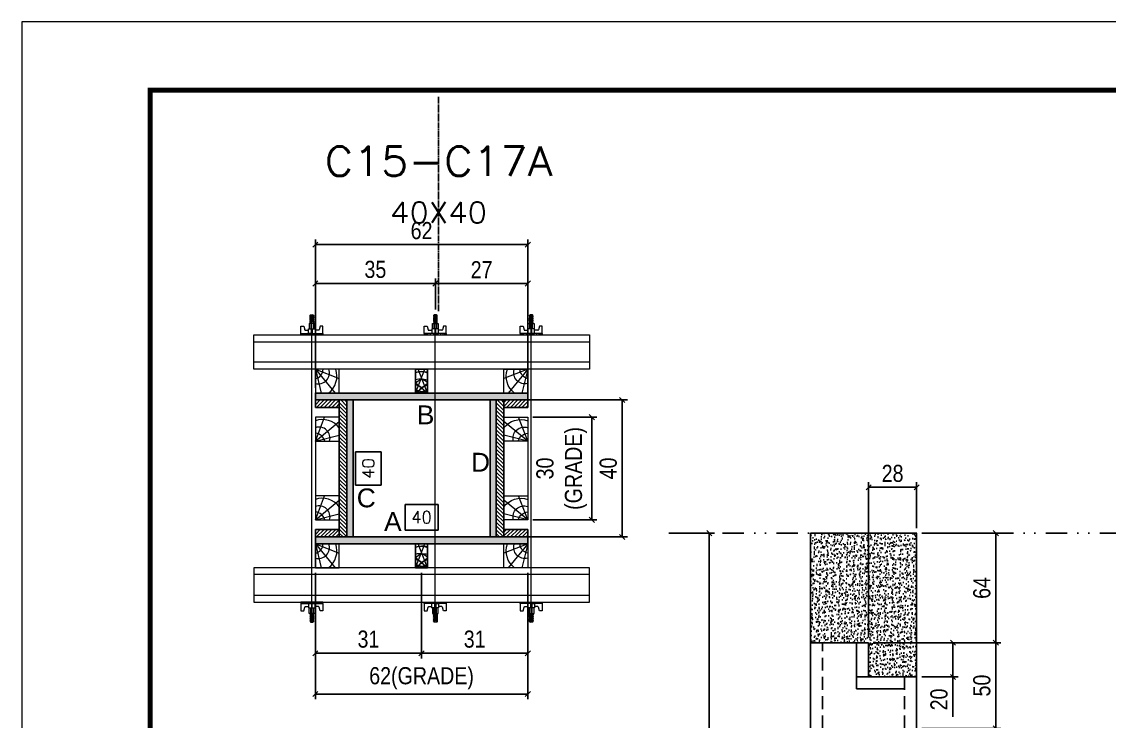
# Model space of a CAD drawing. Extents: x 2949 to 9203, y -16089 to 12527.
# Drawn here: x 6133 to 6767, y -3962 to -3553 of the extents above; entities that cross this region are included whole.
import ezdxf
from ezdxf.enums import TextEntityAlignment as Align

# ---------------------------------------------------------------- set-up
doc = ezdxf.new("R2010")
doc.units = 0
for name, pattern in [('DASHED', [0.75, 0.5, -0.25]), ('DIVIDE2', [0.625, 0.25, -0.125, 0, -0.125, 0, -0.125]), ('HIDDEN', [0.375, 0.25, -0.125])]:
    doc.linetypes.add(name, pattern=pattern)
for name, color, linetype in [('CHAPA', 1, 'Continuous'), ('COTA', 241, 'Continuous'), ('cotas', 4, 'Continuous'), ('MEIO_PONT', 93, 'Continuous'), ('Nível', 160, 'Continuous'), ('Painéis', 200, 'Continuous'), ('SARR_2.2x7', 40, 'Continuous'), ('SARRAFO', 251, 'Continuous'), ('Sarrafo de Pressão', 42, 'HIDDEN'), ('Texto de Titulo', 7, 'Continuous'), ('Texto Qtd Sarr', 242, 'Continuous'), ('TEXTO_GERAL', 7, 'Continuous')]:
    doc.layers.add(name, color=color, linetype=linetype)
for name, color, linetype, lineweight in [('Folhas', 255, 'Continuous', 9), ('Hachura', 251, 'Continuous', 9), ('Madeira', 126, 'Continuous', 18), ('Perfil Metálico', 224, 'Continuous', 18), ('SARRAFO DE PRESSAO', 251, 'DASHED', 9), ('Texto Seção', 7, 'Continuous', 15)]:
    doc.layers.add(name, color=color, linetype=linetype, lineweight=lineweight)
doc.styles.add('ARIAL', font='arial.ttf')
doc.styles.add('COTA TECNICA', font='techl___.ttf', dxfattribs={"height": 10})
doc.styles.add('COTA TECNICA 2X', font='techl___.ttf', dxfattribs={"height": 10})
doc.styles.add('COTA TECNICA-50', font='techl___.ttf', dxfattribs={"height": 10})
doc.styles.add('ROMANS', font='romans.shx')
doc.dimstyles.new('COTA PAINEL-50', dxfattribs={"dimtxt": 10, "dimasz": 3, "dimexe": 3, "dimexo": 3, "dimgap": 3, "dimtad": 1, "dimdec": 1, "dimzin": 12, "dimdsep": 46, "dimtxsty": 'COTA TECNICA-50', "dimblk1": 'OBLIQUE', "dimblk2": 'OBLIQUE', "dimsah": 1, "dimcen": 0.9, "dimclrd": 4, "dimclre": 4, "dimclrt": 240, "dimadec": 1, "dimazin": 3, "dimtfac": 1, "dimtdec": 1, "dimtmove": 0, "dimatfit": 3, "dimfxl": 1, "dimtolj": 1, "dimtzin": 12, "dimarcsym": 0})
doc.dimstyles.new('PAINEL', dxfattribs={"dimtxt": 10, "dimasz": 3, "dimexe": 3, "dimexo": 3, "dimgap": 3, "dimtad": 1, "dimdec": 1, "dimzin": 12, "dimdsep": 46, "dimtxsty": 'COTA TECNICA', "dimblk1": 'OBLIQUE', "dimblk2": 'OBLIQUE', "dimsah": 1, "dimcen": 0.9, "dimclrd": 4, "dimclre": 4, "dimclrt": 240, "dimadec": 1, "dimazin": 3, "dimtfac": 1, "dimtdec": 1, "dimtmove": 0, "dimatfit": 3, "dimfxl": 1, "dimtolj": 1, "dimtzin": 12, "dimarcsym": 0})
doc.dimstyles.new('SECAO PILAR', dxfattribs={"dimtxt": 10, "dimasz": 3, "dimexe": 3, "dimexo": 3, "dimgap": 3, "dimtad": 1, "dimdec": 1, "dimlfac": 0.5, "dimzin": 12, "dimdsep": 46, "dimtxsty": 'COTA TECNICA 2X', "dimblk1": 'OBLIQUE', "dimblk2": 'OBLIQUE', "dimsah": 1, "dimcen": 0.9, "dimclrd": 256, "dimclre": 256, "dimclrt": 256, "dimadec": 1, "dimazin": 3, "dimtfac": 1, "dimtdec": 1, "dimtmove": 0, "dimatfit": 3, "dimfxl": 1, "dimtolj": 1, "dimtzin": 12, "dimarcsym": 0})
doc.dimstyles.new('SECÇÃO 2', dxfattribs={"dimtxt": 7, "dimasz": 6, "dimexe": 0.18, "dimexo": 2, "dimgap": -4, "dimtad": 3, "dimdec": 1, "dimlfac": 0.5, "dimzin": 12, "dimdsep": 46, "dimtxsty": 'ROMANS', "dimblk": 'ARCHTICK', "dimcen": 0.09, "dimse1": 1, "dimse2": 1, "dimsd1": 1, "dimsd2": 1, "dimclrd": 180, "dimclre": 5, "dimclrt": 1, "dimadec": 0, "dimazin": 3, "dimtfac": 1, "dimtdec": 1, "dimtofl": 0, "dimtmove": 0, "dimatfit": 3, "dimldrblk": 'ARCHTICK', "dimfxl": 1, "dimtolj": 1, "dimtzin": 0, "dimarcsym": 0})

# ---------------------------------------------------------------- blocks, each defined once
blk = doc.blocks.new('9999999999')
at = {"layer": 'Folhas'}
blk.add_lwpolyline([(98138.98, 34190.21), (99623.98, 34190.21), (99623.98, 35240.21), (98138.98, 35240.21)], close=True, dxfattribs=at)
at = {"layer": 'Folhas', "color": 30, "const_width": 3}
blk.add_lwpolyline([(98213.98, 34230.21), (99583.98, 34230.21), (99583.98, 35200.21), (98213.98, 35200.21)], close=True, dxfattribs=at)
blk = doc.blocks.new('_Oblique')
at = {"color": 0, "linetype": 'ByBlock', "lineweight": -2}
blk.add_line((-0.5, -0.5), (0.5, 0.5), dxfattribs=at)
blk = doc.blocks.new('*D2020')
at = {"layer": 'COTA', "lineweight": -2, "transparency": 16777216}
for p, q in [((6303.92, -3767.24), (6303.92, -3680.47)), ((6427.92, -3767.24), (6427.92, -3680.47)), ((6303.92, -3683.47), (6427.92, -3683.47))]:
    blk.add_line(p, q, dxfattribs=at)
at = {"layer": 'Defpoints', "color": 0, "transparency": 16777216}
for p in [(6427.92, -3683.47), (6303.92, -3770.24), (6427.92, -3770.24)]:
    blk.add_point(p, dxfattribs=at)
at = {"layer": 'COTA', "lineweight": -2, "transparency": 16777216, "xscale": 3, "yscale": 3, "zscale": 3, "rotation": 180}
blk.add_blockref('_Oblique', (6303.92, -3683.47), dxfattribs=at)
at = {"layer": 'COTA', "lineweight": -2, "transparency": 16777216, "xscale": 3, "yscale": 3, "zscale": 3}
blk.add_blockref('_Oblique', (6427.92, -3683.47), dxfattribs=at)
at = {"layer": 'COTA', "transparency": 16777216, "insert": (6365.92, -3675.37), "char_height": 10, "attachment_point": 5, "style": 'COTA TECNICA 2X'}
blk.add_mtext('\\A1;62', dxfattribs=at)
blk = doc.blocks.new('*D2021')
at = {"layer": 'COTA', "lineweight": -2, "transparency": 16777216}
for p, q in [((6303.92, -3733.24), (6303.92, -3703.24)), ((6303.92, -3706.24), (6373.99, -3706.24)), ((6373.99, -3721.44), (6373.99, -3703.24))]:
    blk.add_line(p, q, dxfattribs=at)
at = {"layer": 'Defpoints', "color": 0, "transparency": 16777216}
for p in [(6373.99, -3706.24), (6373.99, -3724.44), (6303.92, -3736.24)]:
    blk.add_point(p, dxfattribs=at)
at = {"layer": 'COTA', "lineweight": -2, "transparency": 16777216, "xscale": 3, "yscale": 3, "zscale": 3, "rotation": 180}
blk.add_blockref('_Oblique', (6303.92, -3706.24), dxfattribs=at)
at = {"layer": 'COTA', "lineweight": -2, "transparency": 16777216, "xscale": 3, "yscale": 3, "zscale": 3}
blk.add_blockref('_Oblique', (6373.99, -3706.24), dxfattribs=at)
at = {"layer": 'COTA', "transparency": 16777216, "insert": (6338.96, -3698.02), "char_height": 10, "attachment_point": 5, "style": 'COTA TECNICA 2X'}
blk.add_mtext('\\A1;35', dxfattribs=at)
blk = doc.blocks.new('*D2022')
at = {"layer": 'COTA', "lineweight": -2, "transparency": 16777216}
for p, q in [((6373.99, -3721.44), (6373.99, -3703.24)), ((6427.92, -3706.24), (6373.99, -3706.24)), ((6427.92, -3733.24), (6427.92, -3703.24))]:
    blk.add_line(p, q, dxfattribs=at)
at = {"layer": 'Defpoints', "color": 0, "transparency": 16777216}
for p in [(6373.99, -3706.24), (6373.99, -3724.44), (6427.92, -3736.24)]:
    blk.add_point(p, dxfattribs=at)
at = {"layer": 'COTA', "lineweight": -2, "transparency": 16777216, "xscale": 3, "yscale": 3, "zscale": 3, "rotation": 180}
blk.add_blockref('_Oblique', (6373.99, -3706.24), dxfattribs=at)
at = {"layer": 'COTA', "lineweight": -2, "transparency": 16777216, "xscale": 3, "yscale": 3, "zscale": 3}
blk.add_blockref('_Oblique', (6427.92, -3706.24), dxfattribs=at)
at = {"layer": 'COTA', "transparency": 16777216, "insert": (6400.96, -3698.16), "char_height": 10, "attachment_point": 5, "style": 'COTA TECNICA 2X'}
blk.add_mtext('\\A1;27', dxfattribs=at)
blk = doc.blocks.new('titulo1')
at = {"layer": 'Defpoints', "color": 252, "linetype": 'HIDDEN', "ltscale": 2}
blk.add_line((0, 0), (0, 125), dxfattribs=at)
at = {"layer": 'Defpoints', "style": 'ROMANS', "oblique": 15}
blk.add_attdef('FOLHA', text='', height=10, dxfattribs=at).set_placement((0, 15.58), align=Align.MIDDLE_CENTER)
at = {"layer": 'Texto Qtd Sarr', "color": 3, "style": 'ROMANS', "oblique": 15}
for tag, height, p in [('TITULO', 17, (0, 71.45)), ('SEÇÃO', 12, (0, 41.55))]:
    blk.add_attdef(tag, text='', height=height, dxfattribs=at).set_placement(p, align=Align.MIDDLE_CENTER)
blk = doc.blocks.new('PONTALETE')
at = {"layer": 'Madeira'}
for q in [(2.71, 7), (7, 5.76), (7, 1.74)]:
    blk.add_line((0, 0), q, dxfattribs=at)
blk.add_lwpolyline([(0, 0), (7, 0), (7, 7), (0, 7)], close=True, dxfattribs=at)
for centre, radius, start, end in [((2.04, 0.06), 6.23, 37.2818, 109.0913), ((1.09, 0.9), 3.19, 343.603, 109.9847), ((-0.21, -0.78), 3.09, 14.6322, 86.0383)]:
    blk.add_arc(centre, radius, start, end, dxfattribs=at)
blk = doc.blocks.new('*D2023')
at = {"layer": 'COTA', "lineweight": -2, "transparency": 16777216}
for p, q in [((6303.92, -3875.24), (6303.92, -3949.02)), ((6427.92, -3875.24), (6427.92, -3949.02)), ((6303.92, -3946.02), (6427.92, -3946.02))]:
    blk.add_line(p, q, dxfattribs=at)
at = {"layer": 'Defpoints', "color": 0, "transparency": 16777216}
for p in [(6303.92, -3872.24), (6427.92, -3872.24), (6427.92, -3946.02)]:
    blk.add_point(p, dxfattribs=at)
at = {"layer": 'COTA', "lineweight": -2, "transparency": 16777216, "xscale": 3, "yscale": 3, "zscale": 3, "rotation": 180}
blk.add_blockref('_Oblique', (6303.92, -3946.02), dxfattribs=at)
at = {"layer": 'COTA', "lineweight": -2, "transparency": 16777216, "xscale": 3, "yscale": 3, "zscale": 3}
blk.add_blockref('_Oblique', (6427.92, -3946.02), dxfattribs=at)
at = {"layer": 'COTA', "transparency": 16777216, "insert": (6365.92, -3936.8), "char_height": 10, "attachment_point": 5, "style": 'COTA TECNICA 2X'}
blk.add_mtext('\\A1;62(GRADE)', dxfattribs=at)
blk = doc.blocks.new('MEIO PONTALETE')
at = {"layer": 'Madeira'}
for q in [(2.71, 7), (3.5, 2.88), (3.5, 0.87)]:
    blk.add_line((0, 0), q, dxfattribs=at)
blk.add_lwpolyline([(0, 0), (3.5, 0), (3.5, 7), (0, 7)], close=True, dxfattribs=at)
for centre, radius, start, end in [((2.04, 0.06), 6.23, 76.4499, 109.0913), ((1.09, 0.9), 3.19, 40.9063, 109.9847), ((-0.21, -0.78), 3.09, 14.6322, 86.0383)]:
    blk.add_arc(centre, radius, start, end, dxfattribs=at)
blk = doc.blocks.new('*D2024')
at = {"layer": 'COTA', "lineweight": -2, "transparency": 16777216}
for p, q in [((6365.92, -3875.24), (6365.92, -3925.18)), ((6427.92, -3875.24), (6427.92, -3925.18)), ((6365.92, -3922.18), (6427.92, -3922.18))]:
    blk.add_line(p, q, dxfattribs=at)
at = {"layer": 'Defpoints', "color": 0, "transparency": 16777216}
for p in [(6365.92, -3872.24), (6427.92, -3872.24), (6427.92, -3922.18)]:
    blk.add_point(p, dxfattribs=at)
at = {"layer": 'COTA', "lineweight": -2, "transparency": 16777216, "xscale": 3, "yscale": 3, "zscale": 3, "rotation": 180}
blk.add_blockref('_Oblique', (6365.92, -3922.18), dxfattribs=at)
at = {"layer": 'COTA', "lineweight": -2, "transparency": 16777216, "xscale": 3, "yscale": 3, "zscale": 3}
blk.add_blockref('_Oblique', (6427.92, -3922.18), dxfattribs=at)
at = {"layer": 'COTA', "transparency": 16777216, "insert": (6396.92, -3913.96), "char_height": 10, "attachment_point": 5, "style": 'COTA TECNICA 2X'}
blk.add_mtext('\\A1;31', dxfattribs=at)
blk = doc.blocks.new('C')
at = {"layer": 'Hachura', "color": 0}
for p, q in [((0, 3.22), (0, -3.22)), ((0.45, 3.22), (0, 3.22)), ((0.45, -3.23), (0.45, 3.22)), ((0.45, 3.22), (2.58, 3.22)), ((2.58, 3.22), (2.58, 2.39)), ((0.46, 3.16), (0, 3.16)), ((0.46, 3.05), (0, 3.05)), ((0.46, 2.88), (0, 2.88)), ((0, 2.75), (0, -1.16)), ((0.46, 2.65), (0, 2.65)), ((0.46, 2.23), (0, 2.23)), ((0.46, 1.51), (0, 1.51)), ((0.39, 0.49), (0.17, 0.49)), ((1.74, 0.97), (0.45, 0.97)), ((1.45, 0.1), (0.45, 0.1)), ((1.35, 1.94), (1.35, 0.96)), ((2.58, 2.39), (1.47, 2.09)), ((1.74, -0.97), (1.74, 0.97)), ((1.74, 0.97), (1.74, 0.84)), ((1.74, 0.97), (1.74, 0.84)), ((1.74, 0.84), (3.35, 0.84)), ((3.35, 0.45), (1.74, 0.45)), ((3.32, 0.84), (3.32, -0.84)), ((3.35, 0.84), (3.35, -0.84)), ((3.68, 0.45), (3.35, 0.45)), ((3.84, -0.52), (3.35, 0.45)), ((3.35, 0.06), (3.67, -0.57)), ((3.68, 0.45), (4.16, -0.52)), ((3.72, 0.5), (4.25, -0.57)), ((4.37, -0.55), (3.83, 0.53)), ((4.15, 0.45), (3.93, 0.45)), ((4.42, -0.52), (3.93, 0.45)), ((4.15, 0.45), (4.26, 0.45)), ((4.26, 0.45), (4.74, -0.52)), ((4.3, 0.5), (4.83, -0.57)), ((4.95, -0.55), (4.41, 0.53)), ((4.51, 0.45), (4.84, 0.45)), ((5, -0.52), (4.51, 0.45)), ((4.84, 0.45), (5.32, -0.52)), ((4.88, 0.5), (5.41, -0.57)), ((5.53, -0.55), (4.99, 0.53)), ((5.58, -0.52), (5.09, 0.45)), ((5.42, 0.45), (5.09, 0.45)), ((5.58, -0.52), (5.09, 0.45)), ((5.42, 0.45), (5.74, -0.19)), ((5.46, 0.5), (5.74, -0.07)), ((5.74, 0.19), (5.57, 0.53)), ((5.74, 0.32), (5.68, 0.45)), ((5.68, 0.45), (5.74, 0.45)), ((5.74, 0.45), (5.9, 0.29)), ((5.74, 0.45), (5.74, -0.52)), ((5.9, -0.36), (5.9, 0.29)), ((0.45, 0), (0, 0)), ((0.46, -1.52), (0, -1.52)), ((0.46, -2.23), (0, -2.23)), ((0.46, -2.65), (0, -2.65)), ((0.46, -2.88), (0, -2.88)), ((0.46, -3.05), (0, -3.05)), ((0.46, -3.16), (0, -3.16)), ((0.08, -0.48), (0.29, -0.48)), ((0.29, -0.48), (0.4, -0.48)), ((0.45, 0), (0.45, -0.97)), ((0.45, -0.16), (1.45, -0.16)), ((0.45, -0.65), (0.45, -0.32)), ((0.45, -3.23), (0.45, -0.65)), ((0.45, -0.97), (1.74, -0.97)), ((1.35, -1.94), (1.35, -0.97)), ((2.58, -2.39), (1.47, -2.1)), ((3.35, -0.32), (1.74, -0.32)), ((3.35, -0.84), (1.74, -0.84)), ((2.58, -3.23), (2.58, -2.39)), ((3.35, -0.07), (3.58, -0.52)), ((3.35, -0.52), (3.58, -0.52)), ((3.84, -0.52), (4.16, -0.52)), ((4.42, -0.52), (4.74, -0.52)), ((4.63, -0.52), (4.74, -0.52)), ((5, -0.52), (5.32, -0.52)), ((5.58, -0.52), (5.74, -0.52)), ((5.74, -0.52), (5.9, -0.36)), ((5.74, -0.52), (5.74, -0.52)), ((0, -3.22), (2.57, -3.22))]:
    blk.add_line(p, q, dxfattribs=at)
for centre, radius, start, end in [((1.52, 1.94), 0.161, 104.7436, 180), ((1.44, -0.03), 0.129, 272.695, 87.305), ((3.81, 0.39), 0.143, 25.5688, 154.4312), ((4.39, 0.39), 0.143, 25.5688, 154.4312), ((4.97, 0.39), 0.143, 25.5688, 154.4312), ((5.55, 0.39), 0.143, 25.5688, 154.4312), ((0.17, -0.37), 0.174, 221.744, 317.8592), ((1.52, -1.94), 0.161, 180, 255.2564), ((3.71, -0.4), 0.174, 222.1408, 318.256), ((4.29, -0.4), 0.174, 222.1408, 318.256), ((4.87, -0.4), 0.174, 222.1408, 318.256), ((5.45, -0.4), 0.174, 222.1408, 318.256), ((5.61, -0.4), 0.174, 317.8592, 318.256)]:
    blk.add_arc(centre, radius, start, end, dxfattribs=at)
blk = doc.blocks.new('*D2025')
at = {"layer": 'COTA', "lineweight": -2, "transparency": 16777216}
for p, q in [((6303.92, -3875.24), (6303.92, -3925.18)), ((6365.92, -3875.24), (6365.92, -3925.18)), ((6303.92, -3922.18), (6365.92, -3922.18))]:
    blk.add_line(p, q, dxfattribs=at)
at = {"layer": 'Defpoints', "color": 0, "transparency": 16777216}
for p in [(6303.92, -3872.24), (6365.92, -3872.24), (6365.92, -3922.18)]:
    blk.add_point(p, dxfattribs=at)
at = {"layer": 'COTA', "lineweight": -2, "transparency": 16777216, "xscale": 3, "yscale": 3, "zscale": 3, "rotation": 180}
blk.add_blockref('_Oblique', (6303.92, -3922.18), dxfattribs=at)
at = {"layer": 'COTA', "lineweight": -2, "transparency": 16777216, "xscale": 3, "yscale": 3, "zscale": 3}
blk.add_blockref('_Oblique', (6365.92, -3922.18), dxfattribs=at)
at = {"layer": 'COTA', "transparency": 16777216, "insert": (6334.92, -3913.96), "char_height": 10, "attachment_point": 5, "style": 'COTA TECNICA 2X'}
blk.add_mtext('\\A1;31', dxfattribs=at)
blk = doc.blocks.new('*D2044')
at = {"layer": 'cotas', "color": 4, "linetype": 'ByBlock', "lineweight": -2, "transparency": 16777216}
for p, q in [((6513.17, -3852.03), (6536.88, -3852.03)), ((6533.88, -3852.03), (6533.88, -4212.03)), ((6513.17, -4212.03), (6536.88, -4212.03))]:
    blk.add_line(p, q, dxfattribs=at)
at = {"layer": 'Defpoints', "color": 0, "linetype": 'ByBlock', "transparency": 16777216}
for p in [(6510.17, -3852.03), (6510.17, -4212.03), (6533.88, -4212.03)]:
    blk.add_point(p, dxfattribs=at)
at = {"layer": 'cotas', "color": 4, "linetype": 'ByBlock', "lineweight": -2, "transparency": 16777216, "xscale": 3, "yscale": 3, "zscale": 3}
for p, rotation in [((6533.88, -3852.03), 90), ((6533.88, -4212.03), 270)]:
    blk.add_blockref('_Oblique', p, dxfattribs=dict(at, rotation=rotation))
at = {"layer": 'cotas', "color": 240, "linetype": 'ByBlock', "transparency": 16777216, "insert": (6525.67, -4019.51), "char_height": 10, "attachment_point": 5, "rotation": 90, "style": 'COTA TECNICA'}
blk.add_mtext('\\A1;360', dxfattribs=at)
blk = doc.blocks.new('*D2030')
at = {"layer": 'COTA', "color": 4, "linetype": 'ByBlock', "lineweight": -2, "transparency": 16777216}
for p, q in [((6657.88, -3852.03), (6704.12, -3852.03)), ((6701.12, -3852.03), (6701.12, -3916.03)), ((6629.88, -3916.03), (6704.12, -3916.03))]:
    blk.add_line(p, q, dxfattribs=at)
at = {"layer": 'Defpoints', "color": 0, "linetype": 'ByBlock', "transparency": 16777216}
for p in [(6654.88, -3852.03), (6626.88, -3916.03), (6701.12, -3916.03)]:
    blk.add_point(p, dxfattribs=at)
at = {"layer": 'COTA', "color": 4, "linetype": 'ByBlock', "lineweight": -2, "transparency": 16777216, "xscale": 3, "yscale": 3, "zscale": 3}
for p, rotation in [((6701.12, -3852.03), 90), ((6701.12, -3916.03), 270)]:
    blk.add_blockref('_Oblique', p, dxfattribs=dict(at, rotation=rotation))
at = {"layer": 'COTA', "color": 240, "linetype": 'ByBlock', "transparency": 16777216, "insert": (6693.02, -3884.03), "char_height": 10, "attachment_point": 5, "rotation": 90, "style": 'COTA TECNICA'}
blk.add_mtext('\\A1;64', dxfattribs=at)
blk = doc.blocks.new('*D2042')
at = {"layer": 'COTA', "lineweight": -2, "transparency": 16777216}
for p, q in [((6412.52, -3774.24), (6486.04, -3774.24)), ((6483.04, -3854.24), (6483.04, -3774.24)), ((6412.52, -3854.24), (6486.04, -3854.24))]:
    blk.add_line(p, q, dxfattribs=at)
at = {"layer": 'Defpoints', "color": 0, "transparency": 16777216}
for p in [(6409.52, -3774.24), (6483.04, -3774.24), (6409.52, -3854.24)]:
    blk.add_point(p, dxfattribs=at)
at = {"layer": 'COTA', "lineweight": -2, "transparency": 16777216, "xscale": 3, "yscale": 3, "zscale": 3}
for p, rotation in [((6483.04, -3774.24), 90), ((6483.04, -3854.24), 270)]:
    blk.add_blockref('_Oblique', p, dxfattribs=dict(at, rotation=rotation))
at = {"layer": 'COTA', "transparency": 16777216, "insert": (6474.94, -3814.24), "char_height": 10, "attachment_point": 5, "rotation": 90, "style": 'COTA TECNICA 2X'}
blk.add_mtext('\\A1;40', dxfattribs=at)
blk = doc.blocks.new('*D2043')
at = {"layer": 'COTA', "lineweight": -2, "transparency": 16777216}
for p, q in [((6430.92, -3784.25), (6468.31, -3784.25)), ((6465.31, -3844.24), (6465.31, -3784.25)), ((6430.92, -3844.24), (6468.31, -3844.24))]:
    blk.add_line(p, q, dxfattribs=at)
at = {"layer": 'Defpoints', "color": 0, "transparency": 16777216}
for p in [(6427.92, -3784.25), (6465.31, -3784.25), (6427.92, -3844.24)]:
    blk.add_point(p, dxfattribs=at)
at = {"layer": 'COTA', "lineweight": -2, "transparency": 16777216, "xscale": 3, "yscale": 3, "zscale": 3}
for p, rotation in [((6465.31, -3784.25), 90), ((6465.31, -3844.24), 270)]:
    blk.add_blockref('_Oblique', p, dxfattribs=dict(at, rotation=rotation))
at = {"layer": 'COTA', "transparency": 16777216, "insert": (6447.75, -3814.24), "char_height": 10, "attachment_point": 5, "rotation": 90, "style": 'COTA TECNICA 2X'}
blk.add_mtext('\\A1;30\\P(GRADE)', dxfattribs=at)
blk = doc.blocks.new('*D3417')
at = {"layer": 'COTA', "color": 180, "lineweight": -2, "transparency": 16777216}
for p, q in [((6375.59, -3835.24), (6356.26, -3835.24)), ((6356.26, -3835.24), (6356.26, -3850.24)), ((6375.59, -3850.24), (6375.59, -3835.24)), ((6356.26, -3850.24), (6375.59, -3850.24))]:
    blk.add_line(p, q, dxfattribs=at)
at = {"layer": 'Defpoints', "color": 0, "transparency": 16777216}
for p in [(6325.92, -3854.24), (6405.92, -3854.24), (6405.92, -3854.24)]:
    blk.add_point(p, dxfattribs=at)
at = {"layer": 'COTA', "color": 1, "transparency": 16777216, "insert": (6365.92, -3842.74), "char_height": 7, "attachment_point": 5, "style": 'ROMANS'}
blk.add_mtext('\\A1;40', dxfattribs=at)
blk = doc.blocks.new('_ArchTick')
at = {"color": 0, "linetype": 'ByBlock', "const_width": 0.15}
blk.add_lwpolyline([(-0.5, -0.5), (0.5, 0.5)], dxfattribs=at)
blk = doc.blocks.new('*D3418')
at = {"layer": 'COTA', "color": 180, "lineweight": -2, "transparency": 16777216}
for p, q in [((6342.35, -3804.58), (6327.35, -3804.58)), ((6327.35, -3804.58), (6327.35, -3823.91)), ((6342.35, -3823.91), (6342.35, -3804.58)), ((6327.35, -3823.91), (6342.35, -3823.91))]:
    blk.add_line(p, q, dxfattribs=at)
at = {"layer": 'Defpoints', "color": 0, "transparency": 16777216}
for p in [(6325.92, -3774.24), (6325.92, -3854.24), (6346.35, -3854.24)]:
    blk.add_point(p, dxfattribs=at)
at = {"layer": 'COTA', "color": 1, "transparency": 16777216, "insert": (6334.85, -3814.24), "char_height": 7, "attachment_point": 5, "rotation": 90, "style": 'ROMANS'}
blk.add_mtext('\\A1;40', dxfattribs=at)
blk = doc.blocks.new('*D3419')
at = {"layer": 'Defpoints', "color": 0, "transparency": 16777216}
for p in [(6626.88, -3916.03), (6654.88, -3966.03), (6701.12, -3966.03)]:
    blk.add_point(p, dxfattribs=at)
at = {"layer": 'Painéis', "color": 4, "lineweight": -2, "transparency": 16777216}
for p, q in [((6629.88, -3916.03), (6704.12, -3916.03)), ((6701.12, -3916.03), (6701.12, -3966.03)), ((6657.88, -3966.03), (6704.12, -3966.03))]:
    blk.add_line(p, q, dxfattribs=at)
at = {"layer": 'Painéis', "color": 4, "lineweight": -2, "transparency": 16777216, "xscale": 3, "yscale": 3, "zscale": 3}
for p, rotation in [((6701.12, -3916.03), 90), ((6701.12, -3966.03), 270)]:
    blk.add_blockref('_Oblique', p, dxfattribs=dict(at, rotation=rotation))
at = {"layer": 'Painéis', "color": 240, "transparency": 16777216, "insert": (6693.01, -3941.03), "char_height": 10, "attachment_point": 5, "rotation": 90, "style": 'COTA TECNICA-50'}
blk.add_mtext('\\A1;50', dxfattribs=at)
blk = doc.blocks.new('*D3420')
at = {"layer": 'Defpoints', "color": 0, "transparency": 16777216}
for p in [(6626.88, -3916.03), (6654.88, -3936.03), (6676.1, -3936.03)]:
    blk.add_point(p, dxfattribs=at)
at = {"layer": 'Painéis', "color": 4, "lineweight": -2, "transparency": 16777216}
for p, q in [((6629.88, -3916.03), (6679.1, -3916.03)), ((6676.1, -3916.03), (6676.1, -3936.03)), ((6657.88, -3936.03), (6679.1, -3936.03)), ((6676.1, -3936.03), (6676.1, -3959.24))]:
    blk.add_line(p, q, dxfattribs=at)
at = {"layer": 'Painéis', "color": 4, "lineweight": -2, "transparency": 16777216, "xscale": 3, "yscale": 3, "zscale": 3}
for p, rotation in [((6676.1, -3916.03), 90), ((6676.1, -3936.03), 270)]:
    blk.add_blockref('_Oblique', p, dxfattribs=dict(at, rotation=rotation))
at = {"layer": 'Painéis', "color": 240, "transparency": 16777216, "insert": (6668, -3949.14), "char_height": 10, "attachment_point": 5, "rotation": 90, "style": 'COTA TECNICA-50'}
blk.add_mtext('\\A1;20', dxfattribs=at)
blk = doc.blocks.new('*D3421')
at = {"layer": 'Defpoints', "color": 0, "transparency": 16777216}
for p in [(6654.88, -3825.25), (6654.88, -3852.03), (6626.88, -3916.03)]:
    blk.add_point(p, dxfattribs=at)
at = {"layer": 'Painéis', "color": 4, "lineweight": -2, "transparency": 16777216}
for p, q in [((6626.88, -3913.03), (6626.88, -3822.25)), ((6626.88, -3825.25), (6654.88, -3825.25)), ((6654.88, -3849.03), (6654.88, -3822.25))]:
    blk.add_line(p, q, dxfattribs=at)
at = {"layer": 'Painéis', "color": 4, "lineweight": -2, "transparency": 16777216, "xscale": 3, "yscale": 3, "zscale": 3, "rotation": 180}
blk.add_blockref('_Oblique', (6626.88, -3825.25), dxfattribs=at)
at = {"layer": 'Painéis', "color": 4, "lineweight": -2, "transparency": 16777216, "xscale": 3, "yscale": 3, "zscale": 3}
blk.add_blockref('_Oblique', (6654.88, -3825.25), dxfattribs=at)
at = {"layer": 'Painéis', "color": 240, "transparency": 16777216, "insert": (6640.88, -3817.16), "char_height": 10, "attachment_point": 5, "style": 'COTA TECNICA-50'}
blk.add_mtext('\\A1;28', dxfattribs=at)

msp = doc.modelspace()

# ---------------------------------------------------------------- hatches: boundary and pattern name
at = {"layer": 'COTA', "linetype": 'ByBlock'}
h = msp.add_hatch(dxfattribs=at)
h.set_pattern_fill('AR-CONC', color=256, scale=0.03)
h.set_pattern_definition([(50, (-46.3914, 0), (5.46554, -0.4781726), [0.5715, -6.2865]), (355, (-46.3914, 0), (-1.0573026, 5.7317054), [0.4572, -5.0292175]), (100.451445, (-45.936, -0.04), (4.4082374, 5.2535326), [0.4857003, -5.3427073]), (46.1842, (-46.3914, 1.524), (8.132371, -1.26127), [0.85725, -9.42975]), (96.63556, (-45.714, 1.419), (7.122124, 7.422784), [0.728551, -8.014068]), (351.18415, (-46.391, 1.524), (7.122124, 7.422784), [0.685799, -7.543792]), (21, (-45.6294, 1.143), (4.5484317, -3.067956), [0.5715, -6.2865]), (326, (-45.6294, 1.143), (1.854061, 5.525639), [0.4572, -5.0292]), (71.451445, (-45.2503, 0.8873), (6.4024926, 2.457683), [0.4857003, -5.342698]), (37.5, (-46.3914, 0), (0.0926581, 2.53665117), [0, -4.96824, 0, -5.1054, 0, -5.04825]), (7.5, (-46.3914, 0), (2.0045899, 3.0054172), [0, -2.91084, 0, -4.85394, 0, -1.92405]), (327.5, (-48.0906, 0), (4.06771786, -0.1718623), [0, -1.905, 0, -5.9436, 0, -7.8867]), (317.5, (-48.8526, 0), (4.4438754, 0.7627947), [0, -2.4765, 0, -3.94716, 0, -5.6007])])
h.paths.add_polyline_path([(6626.88, -3916.03), (6626.88, -3936.03), (6654.88, -3936.03), (6654.88, -3852.03), (6592.88, -3852.03), (6592.88, -3916.03)])
at = {"layer": 'Hachura'}
h = msp.add_hatch(color=256, dxfattribs=at)
h.dxf.hatch_style = 1
h.paths.add_polyline_path([(6427.92, -3774.24), (6427.92, -3770.24), (6303.92, -3770.24), (6303.92, -3774.24)])
h = msp.add_hatch(color=256, dxfattribs=at)
h.dxf.hatch_style = 1
h.paths.add_polyline_path([(6427.92, -3774.24), (6427.92, -3770.24), (6303.92, -3770.24), (6303.92, -3774.24)])
h = msp.add_hatch(dxfattribs=at)
h.set_pattern_fill('ANSI31', color=256, scale=0.5, angle=180, style=0)
h.set_pattern_definition([(225, (-2820.0277, -26703.6512), (1.12253202, -1.12253202), [])])
h.paths.add_polyline_path([(6317.92, -3774.24), (6317.92, -3778.64), (6303.92, -3778.64), (6303.92, -3774.24)])
h = msp.add_hatch(dxfattribs=at)
h.set_pattern_fill('ANSI31', color=256, scale=0.5, angle=90, style=0)
h.set_pattern_definition([(135, (-16607.084, 5319.7088), (-1.12253202, -1.12253202), [])])
h.paths.add_polyline_path([(6322.32, -3774.24), (6317.92, -3774.24), (6317.92, -3854.24), (6322.32, -3854.24)])
h = msp.add_hatch(color=256, dxfattribs=at)
h.dxf.hatch_style = 1
h.paths.add_polyline_path([(6322.32, -3854.24), (6325.92, -3854.24), (6325.92, -3774.24), (6322.32, -3774.24)])
h = msp.add_hatch(color=256, dxfattribs=at)
h.dxf.hatch_style = 1
h.paths.add_polyline_path([(6322.32, -3854.24), (6325.92, -3854.24), (6325.92, -3774.24), (6322.32, -3774.24)])
h = msp.add_hatch(color=256, dxfattribs=at)
h.dxf.hatch_style = 1
h.paths.add_polyline_path([(6405.92, -3854.24), (6409.52, -3854.24), (6409.52, -3774.24), (6405.92, -3774.24)])
h = msp.add_hatch(color=256, dxfattribs=at)
h.dxf.hatch_style = 1
h.paths.add_polyline_path([(6405.92, -3854.24), (6409.52, -3854.24), (6409.52, -3774.24), (6405.92, -3774.24)])
h = msp.add_hatch(dxfattribs=at)
h.set_pattern_fill('ANSI31', color=256, scale=0.5, angle=90, style=0)
h.set_pattern_definition([(135, (-16693.084, 5319.7088), (-1.12253202, -1.12253202), [])])
h.paths.add_polyline_path([(6409.52, -3774.24), (6413.92, -3774.24), (6413.92, -3854.24), (6409.52, -3854.24)])
h = msp.add_hatch(dxfattribs=at)
h.set_pattern_fill('ANSI31', color=256, scale=0.5, angle=180, style=0)
h.set_pattern_definition([(225, (-3075.0277, -26703.6512), (1.12253202, -1.12253202), [])])
h.paths.add_polyline_path([(6413.92, -3774.24), (6413.92, -3778.64), (6427.92, -3778.64), (6427.92, -3774.24)])
h = msp.add_hatch(dxfattribs=at)
h.set_pattern_fill('ANSI31', color=256, scale=0.5, angle=180, style=0)
h.set_pattern_definition([(225, (-2820.0277, -26745.6512), (1.12253202, -1.12253202), [])])
h.paths.add_polyline_path([(6317.92, -3854.24), (6317.92, -3849.84), (6303.92, -3849.84), (6303.92, -3854.24)])
h = msp.add_hatch(dxfattribs=at)
h.set_pattern_fill('ANSI31', color=256, scale=0.5, angle=180, style=0)
h.set_pattern_definition([(225, (-3075.0277, -26745.6512), (1.12253202, -1.12253202), [])])
h.paths.add_polyline_path([(6413.92, -3854.24), (6413.92, -3849.84), (6427.92, -3849.84), (6427.92, -3854.24)])
h = msp.add_hatch(color=256, dxfattribs=at)
h.dxf.hatch_style = 1
h.paths.add_polyline_path([(6427.92, -3854.24), (6427.92, -3858.24), (6303.92, -3858.24), (6303.92, -3854.24)])
h = msp.add_hatch(color=256, dxfattribs=at)
h.dxf.hatch_style = 1
h.paths.add_polyline_path([(6427.92, -3854.24), (6427.92, -3858.24), (6303.92, -3858.24), (6303.92, -3854.24)])

# ---------------------------------------------------------------- linework, layer by layer
at = {"layer": 'CHAPA'}
for points in [[(6427.92, -3774.24), (6427.92, -3770.24), (6303.92, -3770.24), (6303.92, -3774.24)], [(6427.92, -3774.24), (6427.92, -3770.24), (6303.92, -3770.24), (6303.92, -3774.24)], [(6322.32, -3854.24), (6325.92, -3854.24), (6325.92, -3774.24), (6322.32, -3774.24)], [(6322.32, -3854.24), (6325.92, -3854.24), (6325.92, -3774.24), (6322.32, -3774.24)], [(6405.92, -3854.24), (6409.52, -3854.24), (6409.52, -3774.24), (6405.92, -3774.24)], [(6405.92, -3854.24), (6409.52, -3854.24), (6409.52, -3774.24), (6405.92, -3774.24)], [(6427.92, -3854.24), (6427.92, -3858.24), (6303.92, -3858.24), (6303.92, -3854.24)], [(6427.92, -3854.24), (6427.92, -3858.24), (6303.92, -3858.24), (6303.92, -3854.24)]]:
    msp.add_lwpolyline(points, close=True, dxfattribs=at)
at = {"layer": 'COTA', "linetype": 'ByBlock'}
for p, q in [((6654.88, -3852.03), (6592.88, -3852.03)), ((6592.88, -3852.03), (6592.88, -3916.03)), ((6654.88, -3936.03), (6654.88, -3852.03))]:
    msp.add_line(p, q, dxfattribs=at)
at = {"layer": 'Hachura'}
for p, q in [((6301.92, -3903.04), (6301.92, -3729.24)), ((6373.92, -3903.04), (6373.93, -3729.24)), ((6429.92, -3903.04), (6429.93, -3729.24))]:
    msp.add_line(p, q, dxfattribs=at)
at = {"layer": 'Madeira'}
for points in [[(6427.92, -3770.24), (6427.92, -3756.24), (6303.92, -3756.24), (6303.92, -3770.24)], [(6303.92, -3844.24), (6317.92, -3844.24), (6317.92, -3784.25), (6303.92, -3784.25)], [(6427.92, -3844.24), (6413.92, -3844.24), (6413.92, -3784.25), (6427.92, -3784.25)], [(6427.92, -3858.24), (6427.92, -3872.24), (6303.92, -3872.24), (6303.92, -3858.24)]]:
    msp.add_lwpolyline(points, close=True, dxfattribs=at)
at = {"layer": 'Nível', "color": 4, "linetype": 'DIVIDE2', "ltscale": 50}
msp.add_line((6510.17, -3852.03), (7564.03, -3852.03), dxfattribs=at)
at = {"layer": 'Painéis'}
for p, q in [((6592.88, -3916.03), (6592.88, -4088.03)), ((6592.88, -3916.03), (6626.88, -3916.03)), ((6626.88, -3916.03), (6626.88, -3936.03)), ((6654.88, -3936.03), (6626.88, -3936.03)), ((6654.88, -3936.03), (6626.88, -3936.03)), ((6654.88, -4088.03), (6654.88, -3936.03))]:
    msp.add_line(p, q, dxfattribs=at)
msp.add_lwpolyline([(6325.92, -3774.24), (6325.92, -3854.24), (6405.92, -3854.24), (6405.92, -3774.24)], close=True, dxfattribs=at)
at = {"layer": 'Perfil Metálico'}
for points in [[(6463.92, -3736.24), (6463.92, -3756.24), (6267.92, -3756.24), (6267.92, -3736.24)], [(6267.92, -3752.24), (6267.92, -3740.24), (6463.92, -3740.24), (6463.92, -3752.24)], [(6463.92, -3892.24), (6463.92, -3872.24), (6267.92, -3872.24), (6267.92, -3892.24)], [(6267.92, -3876.24), (6267.92, -3888.24), (6463.92, -3888.24), (6463.92, -3876.24)]]:
    msp.add_lwpolyline(points, close=True, dxfattribs=at)
at = {"layer": 'SARR_2.2x7'}
for p, q in [((6619.88, -3916.03), (6619.88, -3936.03)), ((6626.88, -3936.03), (6619.88, -3936.03)), ((6619.88, -3936.03), (6619.88, -3943.03)), ((6647.88, -3943.03), (6619.88, -3943.03))]:
    msp.add_line(p, q, dxfattribs=at)
at = {"layer": 'SARRAFO'}
for points in [[(6303.92, -3778.64), (6317.92, -3778.64), (6317.92, -3774.24), (6303.92, -3774.24)], [(6317.92, -3854.24), (6317.92, -3774.24), (6322.32, -3774.24), (6322.32, -3854.24)], [(6413.92, -3854.24), (6413.92, -3774.24), (6409.52, -3774.24), (6409.52, -3854.24)], [(6427.92, -3778.64), (6413.92, -3778.64), (6413.92, -3774.24), (6427.92, -3774.24)], [(6303.92, -3849.84), (6317.92, -3849.84), (6317.92, -3854.24), (6303.92, -3854.24)], [(6427.92, -3849.84), (6413.92, -3849.84), (6413.92, -3854.24), (6427.92, -3854.24)]]:
    msp.add_lwpolyline(points, close=True, dxfattribs=at)
at = {"layer": 'Sarrafo de Pressão', "ltscale": 30}
for p, q in [((6599.88, -3966.03), (6599.88, -3916.03)), ((6647.88, -3966.03), (6647.88, -3936.03))]:
    msp.add_line(p, q, dxfattribs=at)

# ---------------------------------------------------------------- block references
at = {"layer": 'Hachura', "linetype": 'Continuous', "yscale": 2, "zscale": 2}
for p, xscale, rotation in [((6301.92, -3736.24), -2, 270), ((6373.92, -3736.24), 2, 90), ((6429.92, -3736.24), 2, 90), ((6301.92, -3892.24), 2, 269.9999999999999), ((6373.92, -3892.24), -2, 90), ((6429.92, -3892.24), -2, 90)]:
    msp.add_blockref('C', p, dxfattribs=dict(at, xscale=xscale, rotation=rotation))
at = {"layer": 'MEIO_PONT', "yscale": 2, "zscale": 2}
for p, xscale, rotation in [((6303.92, -3756.24), 2, 269.9999999999999), ((6427.92, -3756.24), -2, 90), ((6303.92, -3858.24), 2, 269.9999999999999), ((6427.92, -3858.24), -2, 90)]:
    msp.add_blockref('PONTALETE', p, dxfattribs=dict(at, xscale=xscale, rotation=rotation))
at = {"layer": 'MEIO_PONT'}
for name, p, xscale, yscale, zscale in [('MEIO PONTALETE', (6362.42, -3770.24), 1.999999997962732, 1.999999997962732, 1.999999997962732), ('MEIO PONTALETE', (6369.42, -3770.24), -1.999999997962732, 1.999999997962732, 1.999999997962732), ('PONTALETE', (6303.92, -3798.25), 2, 2, 2), ('PONTALETE', (6427.92, -3798.25), -2, 2, 2), ('PONTALETE', (6303.92, -3844.24), 2, 2, 2), ('PONTALETE', (6427.92, -3844.24), -2, 2, 2), ('MEIO PONTALETE', (6362.42, -3872.24), 1.999999997962732, 1.999999997962732, 1.999999997962732), ('MEIO PONTALETE', (6369.42, -3872.24), -1.999999997962732, 1.999999997962732, 1.999999997962732)]:
    msp.add_blockref(name, p, dxfattribs=dict(at, xscale=xscale, yscale=yscale, zscale=zscale))
at = {"layer": 'SARRAFO DE PRESSAO', "color": 6, "linetype": 'ByBlock'}
msp.add_blockref('9999999999', (-92006.44, -38793.52), dxfattribs=at)
at = {"layer": 'Texto Seção'}
ref = msp.add_blockref('titulo1', (6375.83, -3722.27), dxfattribs=at)
ref.add_attrib('TITULO', 'C15-C17A', dxfattribs={"layer": 'Texto de Titulo', "color": 7, "height": 17, "style": 'ROMANS', "width": 1.1}).set_placement((6375.83, -3634.77), align=Align.MIDDLE_CENTER)
ref.add_attrib('SEÇÃO', '40X40', dxfattribs={"layer": 'Texto de Titulo', "color": 7, "height": 12, "style": 'ROMANS', "width": 1.1}).set_placement((6375.83, -3664.77), align=Align.MIDDLE_CENTER)

# ---------------------------------------------------------------- texts
at = {"layer": 'TEXTO_GERAL', "style": 'ARIAL'}
for s, p in [('B', (6368.28, -3782.92)), ('D', (6400.35, -3810.59)), ('C', (6333.63, -3831.42)), ('A', (6349.16, -3845.24))]:
    msp.add_text(s, height=11, dxfattribs=at).set_placement(p, align=Align.MIDDLE_CENTER)

# ---------------------------------------------------------------- dimensions: what is measured, and where the dimension line sits
at = {"layer": 'COTA'}
for base, p1, p2, dimstyle, picture, middle in [((6427.92, -3683.47), (6303.92, -3770.24), (6427.92, -3770.24), 'SECAO PILAR', '*D2020', (6365.92, -3675.37)), ((6373.99, -3706.24), (6303.92, -3736.24), (6373.99, -3724.44), 'SECAO PILAR', '*D2021', (6338.96, -3698.02)), ((6405.92, -3854.24), (6325.92, -3854.24), (6405.92, -3854.24), 'SECÇÃO 2', '*D3417', (6365.92, -3842.74)), ((6365.92, -3922.18), (6303.92, -3872.24), (6365.92, -3872.24), 'SECAO PILAR', '*D2025', (6334.92, -3913.96)), ((6427.92, -3922.18), (6365.92, -3872.24), (6427.92, -3872.24), 'SECAO PILAR', '*D2024', (6396.92, -3913.96))]:
    dim = msp.add_linear_dim(base=base, p1=p1, p2=p2, dimstyle=dimstyle, dxfattribs=at)
    dim.commit()
    dim.dimension.update_dxf_attribs({"geometry": picture, "text_midpoint": middle})
for base, p1, p2, angle, picture, middle in [((6373.99, -3706.24), (6427.92, -3736.24), (6373.99, -3724.44), 180, '*D2022', (6400.96, -3698.16)), ((6483.04, -3774.24), (6409.52, -3854.24), (6409.52, -3774.24), 90, '*D2042', (6474.94, -3814.24))]:
    dim = msp.add_linear_dim(base=base, p1=p1, p2=p2, angle=angle, dimstyle='SECAO PILAR', dxfattribs=at)
    dim.commit()
    dim.dimension.update_dxf_attribs({"geometry": picture, "text_midpoint": middle})
dim = msp.add_linear_dim(base=(6346.35, -3854.24), p1=(6325.92, -3774.24), p2=(6325.92, -3854.24), angle=90, dimstyle='SECÇÃO 2', dxfattribs=at)
dim.commit()
dim.dimension.update_dxf_attribs({"geometry": '*D3418', "text_midpoint": (6346.35, -3814.24), "dimtype": 160})
dim = msp.add_linear_dim(base=(6465.31, -3784.25), p1=(6427.92, -3844.24), p2=(6427.92, -3784.25), angle=90, text='<>\\P(GRADE)', dimstyle='SECAO PILAR', dxfattribs=at)
dim.commit()
dim.dimension.update_dxf_attribs({"geometry": '*D2043', "text_midpoint": (6447.75, -3814.24)})
at = {"layer": 'COTA', "linetype": 'ByBlock'}
dim = msp.add_linear_dim(base=(6701.12, -3916.03), p1=(6654.88, -3852.03), p2=(6626.88, -3916.03), angle=90, dimstyle='PAINEL', dxfattribs=at)
dim.commit()
dim.dimension.update_dxf_attribs({"geometry": '*D2030', "text_midpoint": (6693.02, -3884.03)})
at = {"layer": 'COTA'}
dim = msp.add_linear_dim(base=(6427.92, -3946.02), p1=(6303.92, -3872.24), p2=(6427.92, -3872.24), text='<>(GRADE)', dimstyle='SECAO PILAR', dxfattribs=at)
dim.commit()
dim.dimension.update_dxf_attribs({"geometry": '*D2023', "text_midpoint": (6365.92, -3936.8)})
at = {"layer": 'cotas', "linetype": 'ByBlock'}
dim = msp.add_linear_dim(base=(6533.88, -4212.03), p1=(6510.17, -3852.03), p2=(6510.17, -4212.03), angle=90, dimstyle='PAINEL', dxfattribs=at)
dim.commit()
dim.dimension.update_dxf_attribs({"geometry": '*D2044', "text_midpoint": (6533.88, -4019.51), "dimtype": 160})
at = {"layer": 'Painéis'}
dim = msp.add_linear_dim(base=(6654.88, -3825.25), p1=(6626.88, -3916.03), p2=(6654.88, -3852.03), dimstyle='COTA PAINEL-50', dxfattribs=at)
dim.commit()
dim.dimension.update_dxf_attribs({"geometry": '*D3421', "text_midpoint": (6640.88, -3817.16)})
for base, p2, picture, middle in [((6701.12, -3966.03), (6654.88, -3966.03), '*D3419', (6693.01, -3941.03)), ((6676.1, -3936.03), (6654.88, -3936.03), '*D3420', (6668, -3949.14))]:
    dim = msp.add_linear_dim(base=base, p1=(6626.88, -3916.03), p2=p2, angle=90, dimstyle='COTA PAINEL-50', dxfattribs=at)
    dim.commit()
    dim.dimension.update_dxf_attribs({"geometry": picture, "text_midpoint": middle})

doc.saveas('drawing.dxf')
